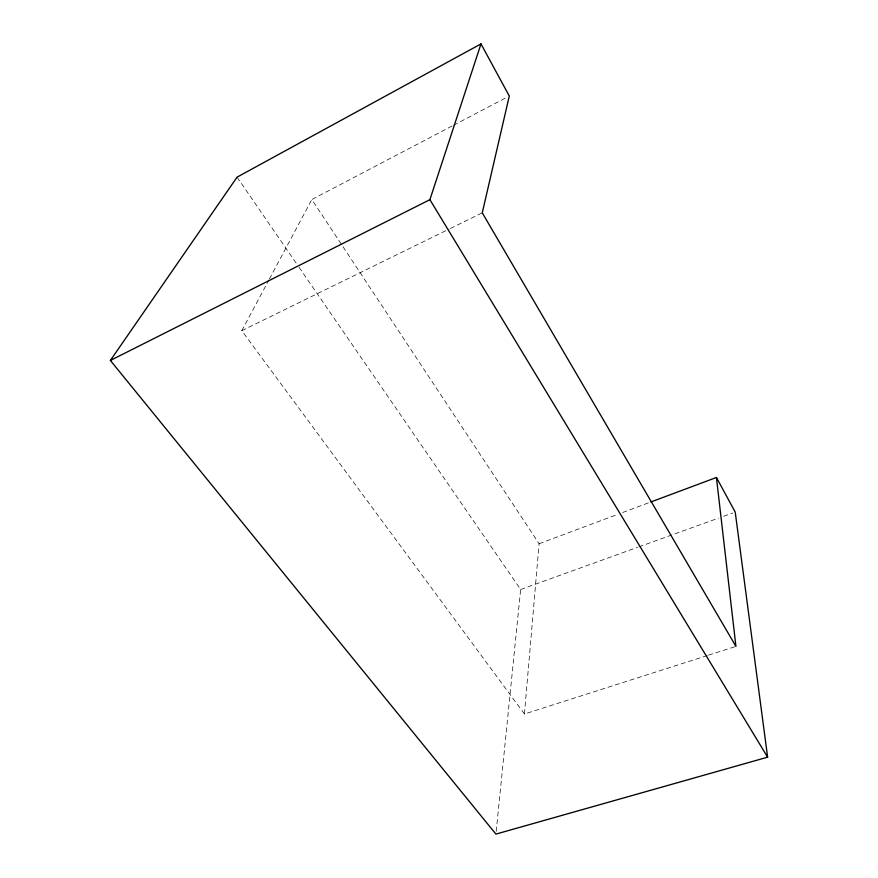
<?xml version="1.0" encoding="UTF-8"?>
<svg xmlns="http://www.w3.org/2000/svg" width="878" height="878" viewBox="0 0 878 878"><rect width="100%" height="100%" fill="white"/><g stroke="black" fill="none" stroke-linecap="round" stroke-linejoin="round"><path stroke-width="0.66" stroke-dasharray="4.39 3.29" d="M707.218 655.57L524.44 714.012L539.092 543.723L311.822 199.525L452.357 125.872M496.191 831.378L520.654 589.511L297.664 265.277M524.44 714.012L241.79 330.699L268.778 280.159M269.425 278.952L311.822 199.525M453.564 125.236L506.869 97.304M241.79 330.699L449.141 229.081M450.37 228.478L482.263 212.838M539.092 543.723L617.486 514.442M622.623 512.522L649.61 502.446M520.654 589.511L637.571 547.323M638.855 546.862L718.511 518.119M723.659 516.264L732.647 513.015M708.513 655.153L735.929 646.395M237.06 177.158L296.885 264.146"/><path stroke-width="1.32" d="M716.426 477.489L735.215 512.093L767.624 757.176L495.916 834.1L110.376 360.452L429.902 199.668L480.99 43.9L509.295 96.031L482.263 212.838L735.929 646.395L716.426 477.489L650.894 501.964M110.376 360.452L237.06 177.158L480.99 43.9M429.902 199.668L767.624 757.176"/></g></svg>
